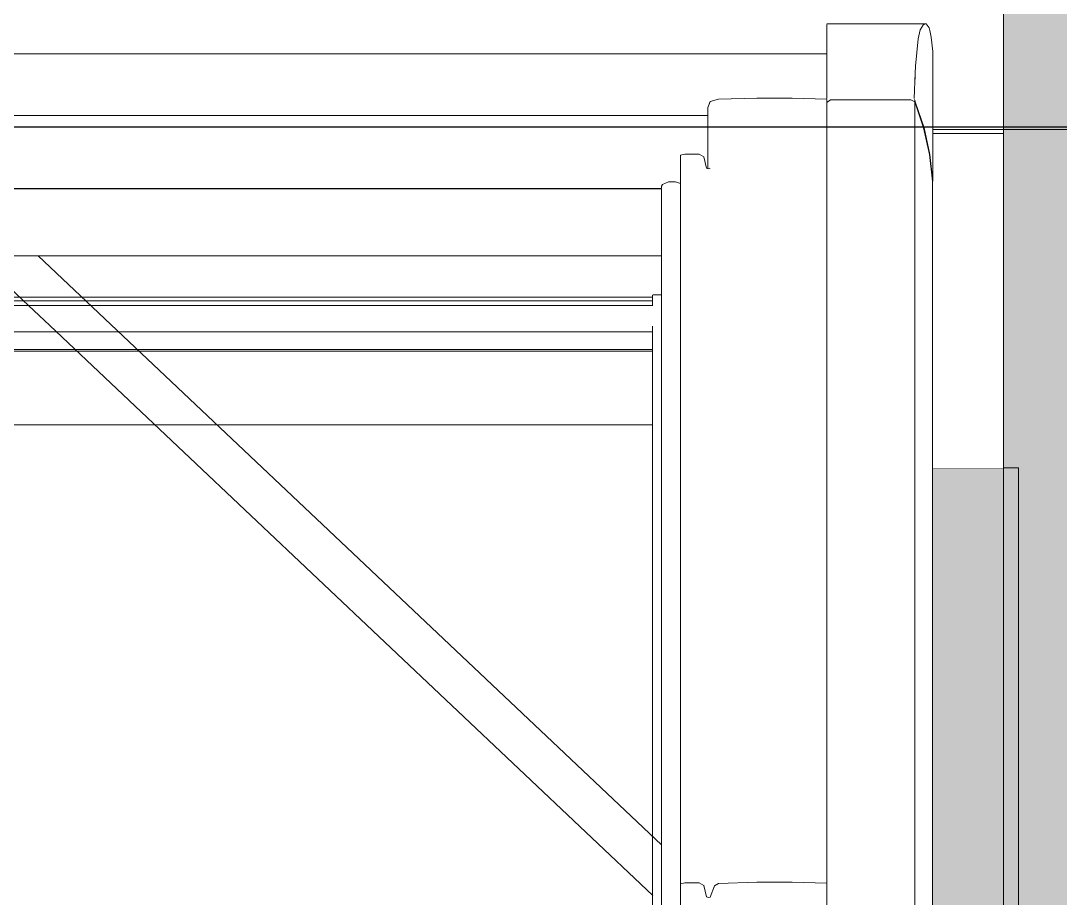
# Model space of a CAD drawing. Header units: metres. Extents: x -3 to 171, y -23 to 41.
# Drawn here: x 17.5048 to 17.9809, y -0.3532 to 0.0486 of the extents above; entities that cross this region are included whole.
import ezdxf

# ---------------------------------------------------------------- set-up
doc = ezdxf.new("R2010")
doc.units = ezdxf.units.M
doc.header["$MEASUREMENT"] = 0
doc.set_wipeout_variables(frame=1)
for name, pattern in [('Achse', [0.004, 0.002, -0.001, 0, -0.001]), ('Schnittlinie', [0.006, 0.003, -0.0015, 0, -0.0015]), ('Wipeout_Contour', [1, 0, -1])]:
    doc.linetypes.add(name, pattern=pattern)
for name, color, linetype in [('6._Dach PP STG1_1_000 Achsraster', 7, 'Continuous'), ('6._Dach PP STG1_1_165 Fassadengestaltung Bänder', 7, 'Continuous'), ('6._Dach PP STG1_1_325 Dachfenster', 7, 'Continuous'), ('6._Dach PP STG1_1_330 Dachaufbau', 7, 'Continuous'), ('6._Dach PP STG1_1_840 Baulinien', 7, 'Continuous'), ('6._Dach PP STG1_1_851 Marker Schnitt', 7, 'Continuous'), ('6._Dach PP STG1_1_Neubau_840 Baulinien', 7, 'Continuous')]:
    doc.layers.add(name, color=color, linetype=linetype)
doc.linetypes.add('Grenze Grundstück', pattern='A,0,[1,415_260415_PP_VA_1_9 DD STG11.Shx,S=0.00031746,R=0,X=0,Y=0],-0.04,0', length=0.04)

msp = doc.modelspace()

# ---------------------------------------------------------------- hatches: boundary and pattern name
at = {"layer": '6._Dach PP STG1_1_325 Dachfenster', "linetype": 'Continuous', "lineweight": 0, "true_color": 0x000000}
msp.add_hatch(color=18, dxfattribs=at).paths.add_polyline_path([(17.92235, -0.15614), (17.92235, -0.59516), (17.92255, -0.59705), (17.92315, -0.60021), (17.92445, -0.61412), (17.92445, -0.63009), (17.92449, -0.70317), (17.92449, -0.71356), (17.92449, -0.71563), (17.92449, -0.77449), (17.96185, -0.77449), (17.96185, -0.15614)])

# ---------------------------------------------------------------- linework, layer by layer
at = {"layer": '6._Dach PP STG1_1_000 Achsraster', "color": 5, "linetype": 'Achse', "lineweight": 0, "ltscale": 1000}
msp.add_line((-1.5, 0), (21, 0), dxfattribs=at)
at = {"layer": '6._Dach PP STG1_1_165 Fassadengestaltung Bänder', "color": 7, "linetype": 'Continuous', "lineweight": 18, "ltscale": 1000, "flags": 128}
msp.add_lwpolyline([(18.985, 0), (15.98, 0)], dxfattribs=at)
at = {"layer": '6._Dach PP STG1_1_325 Dachfenster', "color": 7, "linetype": 'Continuous', "lineweight": 13, "ltscale": 1000, "true_color": 0xf4f4f4, "flags": 128}
for points in [[(17.92235, -0.15614), (17.96185, -0.15614)], [(17.96185, -0.15614), (17.96185, -0.77449)]]:
    msp.add_lwpolyline(points, dxfattribs=at)
at = {"layer": '6._Dach PP STG1_1_840 Baulinien', "color": 76, "linetype": 'Grenze Grundstück', "lineweight": 13, "ltscale": 1000, "true_color": 0x3f7f02, "flags": 128}
msp.add_lwpolyline([(0.06116, -22.52309), (0.05639, -12.20308), (0.00004, -0.00023), (18.98502, -0.00125), (18.95804, -11.44515), (18.90348, -19.57034), (18.8897, -22.52309)], dxfattribs=at)

# ---------------------------------------------------------------- wipeouts: each hides what was drawn before it
at = {"color": 254, "linetype": 'Wipeout_Contour', "lineweight": 0, "ltscale": 70.016055}
msp.add_wipeout([(17.87405, 0.03311), (17.11965, 0.03311), (17.11965, 0.02858), (17.87405, 0.02858)], dxfattribs=at).dxf.layer = '6._Dach PP STG1_1_325 Dachfenster'

# ---------------------------------------------------------------- next in the draw order: wipeouts: each hides what was drawn before it
at = {"color": 254, "linetype": 'Wipeout_Contour', "lineweight": 0, "ltscale": 90.198519}
msp.add_wipeout([(17.92255, -0.02486), (17.92235, -0.15614), (17.955, -0.15614), (17.955, -0.00295), (17.92255, -0.00295)], dxfattribs=at).dxf.layer = '6._Dach PP STG1_1_325 Dachfenster'
at = {"color": 254, "linetype": 'Wipeout_Contour', "lineweight": 0, "ltscale": 70.016219}
msp.add_wipeout([(17.19535, -0.02848), (17.19535, -0.03909), (17.79835, -0.03909), (17.79835, -0.02848)], dxfattribs=at).dxf.layer = '6._Dach PP STG1_1_325 Dachfenster'
at = {"color": 254, "linetype": 'Wipeout_Contour', "lineweight": 0, "ltscale": 70.01635}
msp.add_wipeout([(17.19535, -0.04842), (17.79835, -0.04842), (17.79835, -0.0434), (17.19535, -0.0434)], dxfattribs=at).dxf.layer = '6._Dach PP STG1_1_325 Dachfenster'
at = {"color": 254, "linetype": 'Wipeout_Contour', "lineweight": 0, "ltscale": 70.016437}
msp.add_wipeout([(17.19545, -0.05224), (17.19545, -0.05288), (17.79825, -0.05288), (17.79825, -0.05224)], dxfattribs=at).dxf.layer = '6._Dach PP STG1_1_325 Dachfenster'
at = {"color": 254, "linetype": 'Wipeout_Contour', "lineweight": 0, "ltscale": 52.712659}
msp.add_wipeout([(17.19545, -0.0591), (17.79825, -0.0591), (17.19545, -0.05903)], dxfattribs=at).dxf.layer = '6._Dach PP STG1_1_325 Dachfenster'
at = {"color": 254, "linetype": 'Wipeout_Contour', "lineweight": 0, "ltscale": 71.282865}
msp.add_wipeout([(17.80705, -0.34661), (17.80705, -0.53024), (17.80895, -0.53024), (17.80895, -0.34611)], dxfattribs=at).dxf.layer = '6._Dach PP STG1_1_325 Dachfenster'
at = {"color": 254, "linetype": 'Wipeout_Contour', "lineweight": 0, "ltscale": 71.51511}
msp.add_wipeout([(17.87405, -0.34634), (17.85815, -0.34583), (17.85815, -0.53024), (17.87405, -0.53024)], dxfattribs=at).dxf.layer = '6._Dach PP STG1_1_325 Dachfenster'
at = {"color": 254, "linetype": 'Wipeout_Contour', "lineweight": 0, "ltscale": 71.328478}
msp.add_wipeout([(17.81895, -0.35255), (17.81895, -0.53024), (17.81975, -0.53024), (17.81975, -0.35283)], dxfattribs=at).dxf.layer = '6._Dach PP STG1_1_325 Dachfenster'

# ---------------------------------------------------------------- next in the draw order: linework, layer by layer
at = {"layer": '6._Dach PP STG1_1_325 Dachfenster', "color": 7, "linetype": 'Continuous', "lineweight": 13, "ltscale": 1000, "flags": 128}
msp.add_lwpolyline([(17.955, -0.00295), (17.955, -0.15614)], dxfattribs=at)
at = {"layer": '6._Dach PP STG1_1_330 Dachaufbau', "color": 7, "linetype": 'Continuous', "lineweight": 18, "ltscale": 1000, "flags": 128}
msp.add_lwpolyline([(17.955, -0.77152), (17.955, 0.07)], dxfattribs=at)

# ---------------------------------------------------------------- next in the draw order: wipeouts: each hides what was drawn before it
at = {"color": 254, "linetype": 'Wipeout_Contour', "lineweight": 0, "ltscale": 70.016294}
msp.add_wipeout([(17.19535, -0.03909), (17.19535, -0.0434), (17.79835, -0.0434), (17.79835, -0.03909)], dxfattribs=at).dxf.layer = '6._Dach PP STG1_1_325 Dachfenster'
at = {"color": 254, "linetype": 'Wipeout_Contour', "lineweight": 0, "ltscale": 70.016425}
msp.add_wipeout([(17.19545, -0.05224), (17.79825, -0.05224), (17.79825, -0.05118), (17.19545, -0.05118)], dxfattribs=at).dxf.layer = '6._Dach PP STG1_1_325 Dachfenster'
at = {"color": 254, "linetype": 'Wipeout_Contour', "lineweight": 0, "ltscale": 71.331678}
msp.add_wipeout([(17.81975, -0.35283), (17.81975, -0.53024), (17.82055, -0.53024), (17.82055, -0.35262)], dxfattribs=at).dxf.layer = '6._Dach PP STG1_1_325 Dachfenster'

# ---------------------------------------------------------------- next in the draw order: wipeouts: each hides what was drawn before it
at = {"color": 254, "linetype": 'Wipeout_Contour', "lineweight": 0, "ltscale": 70.016493}
msp.add_wipeout([(17.19545, -0.05358), (17.19545, -0.05903), (17.79825, -0.05903), (17.79825, -0.05358)], dxfattribs=at).dxf.layer = '6._Dach PP STG1_1_325 Dachfenster'
at = {"color": 254, "linetype": 'Wipeout_Contour', "lineweight": 0, "ltscale": 71.317245}
msp.add_wipeout([(17.81555, -0.34611), (17.81555, -0.53024), (17.81765, -0.53024), (17.81765, -0.34739)], dxfattribs=at).dxf.layer = '6._Dach PP STG1_1_325 Dachfenster'
at = {"color": 254, "linetype": 'Wipeout_Contour', "lineweight": 0, "ltscale": 71.337104}
msp.add_wipeout([(17.82055, -0.35262), (17.82055, -0.53024), (17.82255, -0.53024), (17.82255, -0.34746)], dxfattribs=at).dxf.layer = '6._Dach PP STG1_1_325 Dachfenster'

# ---------------------------------------------------------------- next in the draw order: wipeouts: each hides what was drawn before it
at = {"color": 254, "linetype": 'Wipeout_Contour', "lineweight": 0, "ltscale": 70.016446}
msp.add_wipeout([(17.19545, -0.05288), (17.19545, -0.05358), (17.79825, -0.05358), (17.79825, -0.05288)], dxfattribs=at).dxf.layer = '6._Dach PP STG1_1_325 Dachfenster'
at = {"color": 254, "linetype": 'Wipeout_Contour', "lineweight": 0, "ltscale": 71.324114}
msp.add_wipeout([(17.81765, -0.34739), (17.81765, -0.53024), (17.81895, -0.53024), (17.81895, -0.35255)], dxfattribs=at).dxf.layer = '6._Dach PP STG1_1_325 Dachfenster'
at = {"color": 254, "linetype": 'Wipeout_Contour', "lineweight": 0, "ltscale": 71.344634}
msp.add_wipeout([(17.82255, -0.34746), (17.82255, -0.53024), (17.82435, -0.53024), (17.82435, -0.3464)], dxfattribs=at).dxf.layer = '6._Dach PP STG1_1_325 Dachfenster'

# ---------------------------------------------------------------- next in the draw order: wipeouts: each hides what was drawn before it
at = {"color": 254, "linetype": 'Wipeout_Contour', "lineweight": 0, "ltscale": 71.315851}
msp.add_wipeout([(17.81975, -0.01915), (17.81975, -0.35283), (17.82055, -0.35262), (17.82055, -0.0189)], dxfattribs=at).dxf.layer = '6._Dach PP STG1_1_325 Dachfenster'
at = {"color": 254, "linetype": 'Wipeout_Contour', "lineweight": 0, "ltscale": 105.010787}
msp.add_wipeout([(17.79835, -0.04927), (17.19535, -0.04927), (17.19535, -0.05012), (17.19545, -0.05118), (17.79825, -0.05118), (17.79825, -0.05039)], dxfattribs=at).dxf.layer = '6._Dach PP STG1_1_325 Dachfenster'
at = {"color": 254, "linetype": 'Wipeout_Contour', "lineweight": 0, "ltscale": 71.299862}
msp.add_wipeout([(17.80895, -0.34611), (17.80895, -0.53024), (17.81555, -0.53024), (17.81555, -0.34611)], dxfattribs=at).dxf.layer = '6._Dach PP STG1_1_325 Dachfenster'
at = {"color": 254, "linetype": 'Wipeout_Contour', "lineweight": 0, "ltscale": 71.383406}
msp.add_wipeout([(17.82435, -0.3464), (17.82435, -0.53024), (17.84195, -0.53024), (17.84195, -0.34583)], dxfattribs=at).dxf.layer = '6._Dach PP STG1_1_325 Dachfenster'

# ---------------------------------------------------------------- next in the draw order: wipeouts: each hides what was drawn before it
at = {"color": 254, "linetype": 'Wipeout_Contour', "lineweight": 0, "ltscale": 71.266959}
msp.add_wipeout([(17.80705, -0.01292), (17.80705, -0.34661), (17.80895, -0.34611), (17.80895, -0.01243)], dxfattribs=at).dxf.layer = '6._Dach PP STG1_1_325 Dachfenster'
at = {"color": 254, "linetype": 'Wipeout_Contour', "lineweight": 0, "ltscale": 71.312636}
msp.add_wipeout([(17.81895, -0.01886), (17.81895, -0.35255), (17.81975, -0.35283), (17.81975, -0.01915)], dxfattribs=at).dxf.layer = '6._Dach PP STG1_1_325 Dachfenster'
at = {"color": 254, "linetype": 'Wipeout_Contour', "lineweight": 0, "ltscale": 70.016386}
msp.add_wipeout([(17.19535, -0.04842), (17.19535, -0.04927), (17.79835, -0.04927), (17.79835, -0.04842)], dxfattribs=at).dxf.layer = '6._Dach PP STG1_1_325 Dachfenster'
at = {"color": 254, "linetype": 'Wipeout_Contour', "lineweight": 0, "ltscale": 71.450955}
msp.add_wipeout([(17.84195, -0.53024), (17.85815, -0.53024), (17.85815, -0.34583), (17.84195, -0.34583)], dxfattribs=at).dxf.layer = '6._Dach PP STG1_1_325 Dachfenster'

# ---------------------------------------------------------------- next in the draw order: wipeouts: each hides what was drawn before it
at = {"color": 254, "linetype": 'Wipeout_Contour', "lineweight": 0, "ltscale": 71.320517}
msp.add_wipeout([(17.82055, -0.0189), (17.82055, -0.35262), (17.82255, -0.34746), (17.82255, -0.01374)], dxfattribs=at).dxf.layer = '6._Dach PP STG1_1_325 Dachfenster'
at = {"color": 254, "linetype": 'Wipeout_Contour', "lineweight": 0, "ltscale": 71.499238}
msp.add_wipeout([(17.85815, -0.01211), (17.85815, -0.34583), (17.87405, -0.34634), (17.87405, -0.01262)], dxfattribs=at).dxf.layer = '6._Dach PP STG1_1_325 Dachfenster'

# ---------------------------------------------------------------- next in the draw order: wipeouts: each hides what was drawn before it
at = {"color": 254, "linetype": 'Wipeout_Contour', "lineweight": 0, "ltscale": 71.307537}
msp.add_wipeout([(17.81765, -0.0137), (17.81765, -0.34739), (17.81895, -0.35255), (17.81895, -0.01886)], dxfattribs=at).dxf.layer = '6._Dach PP STG1_1_325 Dachfenster'
at = {"color": 254, "linetype": 'Wipeout_Contour', "lineweight": 0, "ltscale": 71.367494}
msp.add_wipeout([(17.82435, -0.01268), (17.82435, -0.3464), (17.84195, -0.34583), (17.84195, -0.01211)], dxfattribs=at).dxf.layer = '6._Dach PP STG1_1_325 Dachfenster'

# ---------------------------------------------------------------- next in the draw order: linework, layer by layer
at = {"layer": '6._Dach PP STG1_1_325 Dachfenster', "color": 7, "linetype": 'Continuous', "lineweight": 13, "ltscale": 1000, "flags": 128}
for points in [[(17.81895, -0.35255), (17.81975, -0.35283)], [(17.81975, -0.35283), (17.82055, -0.35262)]]:
    msp.add_lwpolyline(points, dxfattribs=at)

# ---------------------------------------------------------------- next in the draw order: wipeouts: each hides what was drawn before it
at = {"color": 254, "linetype": 'Wipeout_Contour', "lineweight": 0, "ltscale": 71.301231}
msp.add_wipeout([(17.81555, -0.01243), (17.81555, -0.34611), (17.81765, -0.34739), (17.81765, -0.0137)], dxfattribs=at).dxf.layer = '6._Dach PP STG1_1_325 Dachfenster'
at = {"color": 254, "linetype": 'Wipeout_Contour', "lineweight": 0, "ltscale": 71.328657}
msp.add_wipeout([(17.82255, -0.01374), (17.82255, -0.34746), (17.82435, -0.3464), (17.82435, -0.01268)], dxfattribs=at).dxf.layer = '6._Dach PP STG1_1_325 Dachfenster'
at = {"color": 254, "linetype": 'Wipeout_Contour', "lineweight": 0, "ltscale": 71.435145}
msp.add_wipeout([(17.84195, -0.01211), (17.84195, -0.34583), (17.85815, -0.34583), (17.85815, -0.01211)], dxfattribs=at).dxf.layer = '6._Dach PP STG1_1_325 Dachfenster'

# ---------------------------------------------------------------- next in the draw order: linework, layer by layer
at = {"layer": '6._Dach PP STG1_1_325 Dachfenster', "color": 7, "linetype": 'Continuous', "lineweight": 13, "ltscale": 1000, "flags": 128}
for points in [[(17.82055, -0.35262), (17.82255, -0.34746)], [(17.82255, -0.34746), (17.82435, -0.3464)]]:
    msp.add_lwpolyline(points, dxfattribs=at)

# ---------------------------------------------------------------- next in the draw order: wipeouts: each hides what was drawn before it
at = {"color": 254, "linetype": 'Wipeout_Contour', "lineweight": 0, "ltscale": 53.980112}
msp.add_wipeout([(17.81955, 0.00882), (17.81955, -0.01908), (17.82045, -0.01896)], dxfattribs=at).dxf.layer = '6._Dach PP STG1_1_325 Dachfenster'
at = {"color": 254, "linetype": 'Wipeout_Contour', "lineweight": 0, "ltscale": 71.284026}
msp.add_wipeout([(17.80895, -0.01243), (17.80895, -0.34611), (17.81555, -0.34611), (17.81555, -0.01243)], dxfattribs=at).dxf.layer = '6._Dach PP STG1_1_325 Dachfenster'

# ---------------------------------------------------------------- next in the draw order: linework, layer by layer
at = {"layer": '6._Dach PP STG1_1_325 Dachfenster', "color": 7, "linetype": 'Continuous', "lineweight": 13, "ltscale": 1000, "flags": 128}
for points in [[(17.81555, -0.34611), (17.81765, -0.34739)], [(17.81765, -0.34739), (17.81895, -0.35255)]]:
    msp.add_lwpolyline(points, dxfattribs=at)

# ---------------------------------------------------------------- next in the draw order: wipeouts: each hides what was drawn before it
at = {"color": 254, "linetype": 'Wipeout_Contour', "lineweight": 0, "ltscale": 71.635957}
msp.add_wipeout([(17.81955, 0.00882), (17.82055, -0.01883), (17.82255, -0.01374), (17.82056, 0.01149)], dxfattribs=at).dxf.layer = '6._Dach PP STG1_1_325 Dachfenster'
at = {"color": 254, "linetype": 'Wipeout_Contour', "lineweight": 0, "ltscale": 244.998279}
msp.add_wipeout([(17.18665, -0.02134), (17.18665, -0.02591), (17.18905, -0.02509), (17.19215, -0.02516), (17.19495, -0.02629), (17.19545, -0.02714), (17.19545, -0.02827), (17.79825, -0.02827), (17.79825, -0.02714), (17.79875, -0.02629), (17.80155, -0.02516), (17.80465, -0.02509), (17.80705, -0.02591), (17.80705, -0.02134)], dxfattribs=at).dxf.layer = '6._Dach PP STG1_1_325 Dachfenster'

# ---------------------------------------------------------------- next in the draw order: wipeouts: each hides what was drawn before it
at = {"color": 254, "linetype": 'Wipeout_Contour', "lineweight": 0, "ltscale": 52.989044}
msp.add_wipeout([(17.82055, 0.01158), (17.82435, -0.01268), (17.82435, 0.01264)], dxfattribs=at).dxf.layer = '6._Dach PP STG1_1_325 Dachfenster'
at = {"color": 254, "linetype": 'Wipeout_Contour', "lineweight": 0, "ltscale": 52.711381}
msp.add_wipeout([(17.19535, -0.02848), (17.79835, -0.02848), (17.19535, -0.02827)], dxfattribs=at).dxf.layer = '6._Dach PP STG1_1_325 Dachfenster'

# ---------------------------------------------------------------- next in the draw order: wipeouts: each hides what was drawn before it
at = {"color": 254, "linetype": 'Wipeout_Contour', "lineweight": 0, "ltscale": 53.460751}
msp.add_wipeout([(17.82055, 0.01158), (17.82255, -0.01374), (17.82435, -0.01268)], dxfattribs=at).dxf.layer = '6._Dach PP STG1_1_325 Dachfenster'
at = {"color": 254, "linetype": 'Wipeout_Contour', "lineweight": 0, "ltscale": 108.619845}
msp.add_wipeout([(17.79825, -0.05039), (17.79825, -0.53024), (17.79875, -0.02629), (17.79825, -0.02714), (17.79825, -0.02827), (17.79835, -0.05012)], dxfattribs=at).dxf.layer = '6._Dach PP STG1_1_325 Dachfenster'

# ---------------------------------------------------------------- next in the draw order: wipeouts: each hides what was drawn before it
at = {"color": 254, "linetype": 'Wipeout_Contour', "lineweight": 0, "ltscale": 71.359487}
msp.add_wipeout([(17.82435, 0.01264), (17.82435, -0.01268), (17.84195, -0.01211), (17.84195, 0.0132)], dxfattribs=at).dxf.layer = '6._Dach PP STG1_1_325 Dachfenster'
at = {"color": 254, "linetype": 'Wipeout_Contour', "lineweight": 0, "ltscale": 52.334931}
msp.add_wipeout([(17.81955, 0.00525), (17.17415, 0.00525), (17.81955, 0.00518)], dxfattribs=at).dxf.layer = '6._Dach PP STG1_1_325 Dachfenster'
at = {"color": 254, "linetype": 'Wipeout_Contour', "lineweight": 0, "ltscale": 71.24496}
msp.add_wipeout([(17.79875, -0.02629), (17.79875, -0.53024), (17.80155, -0.53024), (17.80155, -0.02516)], dxfattribs=at).dxf.layer = '6._Dach PP STG1_1_325 Dachfenster'

# ---------------------------------------------------------------- next in the draw order: linework, layer by layer
at = {"layer": '6._Dach PP STG1_1_325 Dachfenster', "color": 7, "linetype": 'Continuous', "lineweight": 13, "ltscale": 1000, "flags": 128}
for points in [[(17.19535, -0.02827), (17.79835, -0.02827)], [(17.79825, -0.02714), (17.79875, -0.02629)], [(17.79825, -0.02714), (17.79825, -0.02827)], [(17.79835, -0.05012), (17.79835, -0.04927), (17.79835, -0.04842), (17.79835, -0.0434), (17.79835, -0.03909), (17.79835, -0.02848)]]:
    msp.add_lwpolyline(points, dxfattribs=at)

# ---------------------------------------------------------------- next in the draw order: wipeouts: each hides what was drawn before it
at = {"color": 254, "linetype": 'Wipeout_Contour', "lineweight": 0, "ltscale": 71.428261}
msp.add_wipeout([(17.84195, 0.0132), (17.84195, -0.01211), (17.85815, -0.01211), (17.85815, 0.0132)], dxfattribs=at).dxf.layer = '6._Dach PP STG1_1_325 Dachfenster'
at = {"color": 254, "linetype": 'Wipeout_Contour', "lineweight": 0, "ltscale": 70.016025}
msp.add_wipeout([(17.81955, 0.00518), (17.17415, 0.00518), (17.17415, -0.00677), (17.81955, -0.00677)], dxfattribs=at).dxf.layer = '6._Dach PP STG1_1_325 Dachfenster'
at = {"color": 254, "linetype": 'Wipeout_Contour', "lineweight": 0, "ltscale": 71.256776}
msp.add_wipeout([(17.80155, -0.02516), (17.80155, -0.53024), (17.80465, -0.53024), (17.80465, -0.02509)], dxfattribs=at).dxf.layer = '6._Dach PP STG1_1_325 Dachfenster'
at = {"color": 254, "linetype": 'Wipeout_Contour', "lineweight": 0, "ltscale": 52.624577}
msp.add_wipeout([(17.79825, -0.0591), (17.51273, -0.0591), (17.79825, -0.32876)], dxfattribs=at).dxf.layer = '6._Dach PP STG1_1_325 Dachfenster'

# ---------------------------------------------------------------- next in the draw order: linework, layer by layer
at = {"layer": '6._Dach PP STG1_1_325 Dachfenster', "color": 7, "linetype": 'Continuous', "lineweight": 13, "ltscale": 1000, "flags": 128}
msp.add_lwpolyline([(17.79875, -0.02629), (17.80155, -0.02516)], dxfattribs=at)

# ---------------------------------------------------------------- next in the draw order: wipeouts: each hides what was drawn before it
at = {"color": 254, "linetype": 'Wipeout_Contour', "lineweight": 0, "ltscale": 71.491343}
msp.add_wipeout([(17.85815, -0.01211), (17.87405, -0.01262), (17.87405, 0.01269), (17.85815, 0.0132)], dxfattribs=at).dxf.layer = '6._Dach PP STG1_1_325 Dachfenster'
at = {"color": 254, "linetype": 'Wipeout_Contour', "lineweight": 0, "ltscale": 279.994052}
msp.add_wipeout([(17.17415, -0.01908), (17.17475, -0.01886), (17.17605, -0.0137), (17.17815, -0.01243), (17.18475, -0.01243), (17.18665, -0.01292), (17.18665, -0.02134), (17.80705, -0.02134), (17.80705, -0.01292), (17.80895, -0.01243), (17.81555, -0.01243), (17.81765, -0.0137), (17.81895, -0.01886), (17.81955, -0.01908), (17.81955, -0.00677), (17.17415, -0.00677)], dxfattribs=at).dxf.layer = '6._Dach PP STG1_1_325 Dachfenster'
at = {"color": 254, "linetype": 'Wipeout_Contour', "lineweight": 0, "ltscale": 71.267752}
msp.add_wipeout([(17.80465, -0.02509), (17.80465, -0.53024), (17.80705, -0.53024), (17.80705, -0.02591)], dxfattribs=at).dxf.layer = '6._Dach PP STG1_1_325 Dachfenster'
at = {"color": 254, "linetype": 'Wipeout_Contour', "lineweight": 0, "ltscale": 140.057043}
msp.add_wipeout([(17.19545, -0.3535), (17.38259, -0.53024), (17.61111, -0.53024), (17.79825, -0.3535), (17.79825, -0.32876), (17.51273, -0.0591), (17.48098, -0.0591), (17.19545, -0.32876)], dxfattribs=at).dxf.layer = '6._Dach PP STG1_1_325 Dachfenster'

# ---------------------------------------------------------------- next in the draw order: linework, layer by layer
at = {"layer": '6._Dach PP STG1_1_325 Dachfenster', "color": 7, "linetype": 'Continuous', "lineweight": 13, "ltscale": 1000, "flags": 128}
for points in [[(17.80705, -0.01292), (17.80895, -0.01243), (17.81555, -0.01243)], [(17.80705, -0.01292), (17.80705, -0.34661), (17.80705, -0.53024)], [(17.81555, -0.01243), (17.81765, -0.0137)], [(17.81765, -0.0137), (17.81895, -0.01886)], [(17.81895, -0.01886), (17.81975, -0.01915)], [(17.81975, -0.01915), (17.82045, -0.01896)], [(17.80155, -0.02516), (17.80465, -0.02509)], [(17.80465, -0.02509), (17.80705, -0.02591)], [(17.79825, -0.05039), (17.79825, -0.53024)], [(17.19545, -0.05903), (17.79825, -0.05903)], [(17.19545, -0.0591), (17.79825, -0.0591)], [(17.51273, -0.0591), (17.79825, -0.32876)], [(17.49685, -0.07098), (17.50831, -0.0818), (17.51804, -0.09099), (17.79429, -0.35188)], [(17.19955, -0.07791), (17.79415, -0.07791)], [(17.19955, -0.0796), (17.79415, -0.0796)], [(17.79415, -0.07706), (17.79415, -0.0818)], [(17.79825, -0.07685), (17.79435, -0.07685)], [(17.19942, -0.0818), (17.79429, -0.0818)], [(17.19955, -0.09382), (17.79415, -0.09382)], [(17.79415, -0.09127), (17.79415, -0.53024)], [(17.19955, -0.10195), (17.79415, -0.10195)], [(17.19955, -0.10273), (17.79415, -0.10273)], [(17.19955, -0.13646), (17.79415, -0.13646)], [(17.80705, -0.34661), (17.80895, -0.34611), (17.81555, -0.34611)]]:
    msp.add_lwpolyline(points, dxfattribs=at)

# ---------------------------------------------------------------- next in the draw order: wipeouts: each hides what was drawn before it
at = {"color": 254, "linetype": 'Wipeout_Contour', "lineweight": 0, "ltscale": 279.986097}
msp.add_wipeout([(17.11965, 0.02356), (17.11965, 0.01269), (17.13555, 0.0132), (17.15175, 0.0132), (17.16935, 0.01264), (17.17315, 0.01158), (17.17415, 0.00882), (17.17415, 0.00525), (17.81955, 0.00525), (17.81955, 0.00882), (17.82055, 0.01158), (17.82435, 0.01264), (17.84195, 0.0132), (17.85815, 0.0132), (17.87405, 0.01269), (17.87405, 0.02356)], dxfattribs=at).dxf.layer = '6._Dach PP STG1_1_325 Dachfenster'

# ---------------------------------------------------------------- next in the draw order: linework, layer by layer
at = {"layer": '6._Dach PP STG1_1_325 Dachfenster', "color": 7, "linetype": 'Continuous', "lineweight": 13, "ltscale": 1000, "flags": 128}
for points in [[(17.81955, 0.00882), (17.82055, 0.01158)], [(17.17415, 0.00525), (17.81955, 0.00525)], [(17.81955, -0.01908), (17.81955, 0.00882)]]:
    msp.add_lwpolyline(points, dxfattribs=at)

# ---------------------------------------------------------------- next in the draw order: wipeouts: each hides what was drawn before it
at = {"color": 254, "linetype": 'Wipeout_Contour', "lineweight": 0, "ltscale": 70.016029}
msp.add_wipeout([(17.11965, 0.02462), (17.11965, 0.02356), (17.87405, 0.02356), (17.87405, 0.02462)], dxfattribs=at).dxf.layer = '6._Dach PP STG1_1_325 Dachfenster'
at = {"color": 254, "linetype": 'Wipeout_Contour', "lineweight": 0, "ltscale": 212.816094}
msp.add_wipeout([(17.91413, 0.01262), (17.87405, 0.01262), (17.87405, 0.01121), (17.87575, 0.01247), (17.91255, 0.01247), (17.91435, 0.01151), (17.91835, -0.00044), (17.92105, -0.01261), (17.92235, -0.02486), (17.92125, -0.01261), (17.91855, -0.00044), (17.91455, 0.01151)], dxfattribs=at).dxf.layer = '6._Dach PP STG1_1_325 Dachfenster'

# ---------------------------------------------------------------- next in the draw order: wipeouts: each hides what was drawn before it
at = {"color": 254, "linetype": 'Wipeout_Contour', "lineweight": 0, "ltscale": 89.727203}
msp.add_wipeout([(17.92125, -0.01261), (17.92255, -0.02486), (17.92255, 0.03456), (17.92179, 0.04105), (17.92125, 0.04422)], dxfattribs=at).dxf.layer = '6._Dach PP STG1_1_325 Dachfenster'
at = {"color": 254, "linetype": 'Wipeout_Contour', "lineweight": 0, "ltscale": 70.016034}
msp.add_wipeout([(17.11965, 0.02689), (17.11965, 0.02462), (17.87405, 0.02462), (17.87405, 0.02689)], dxfattribs=at).dxf.layer = '6._Dach PP STG1_1_325 Dachfenster'
at = {"color": 254, "linetype": 'Wipeout_Contour', "lineweight": 0, "ltscale": 71.512862}
msp.add_wipeout([(17.91413, 0.01262), (17.91455, 0.01151), (17.91455, 0.02455), (17.91405, 0.01304)], dxfattribs=at).dxf.layer = '6._Dach PP STG1_1_325 Dachfenster'

# ---------------------------------------------------------------- next in the draw order: wipeouts: each hides what was drawn before it
at = {"color": 254, "linetype": 'Wipeout_Contour', "lineweight": 0, "ltscale": 107.333874}
msp.add_wipeout([(17.91855, 0.04689), (17.91855, -0.00044), (17.92125, -0.01261), (17.92125, 0.04422), (17.92086, 0.04534), (17.91955, 0.04719)], dxfattribs=at).dxf.layer = '6._Dach PP STG1_1_325 Dachfenster'
at = {"color": 254, "linetype": 'Wipeout_Contour', "lineweight": 0, "ltscale": 70.016041}
msp.add_wipeout([(17.11965, 0.02858), (17.11965, 0.02689), (17.87405, 0.02689), (17.87405, 0.02858)], dxfattribs=at).dxf.layer = '6._Dach PP STG1_1_325 Dachfenster'

# ---------------------------------------------------------------- next in the draw order: linework, layer by layer
at = {"layer": '6._Dach PP STG1_1_851 Marker Schnitt', "color": 7, "linetype": 'Schnittlinie', "lineweight": 13, "ltscale": 1000}
msp.add_line((17.58506, 4.80371), (17.58506, -22.52309), dxfattribs=at)

# ---------------------------------------------------------------- next in the draw order: wipeouts: each hides what was drawn before it
at = {"color": 254, "linetype": 'Wipeout_Contour', "lineweight": 0, "ltscale": 126.002729}
msp.add_wipeout([(17.91455, 0.02455), (17.91455, 0.01151), (17.91855, -0.00044), (17.91855, 0.04689), (17.91685, 0.04449), (17.91589, 0.04027), (17.91468, 0.02775)], dxfattribs=at).dxf.layer = '6._Dach PP STG1_1_325 Dachfenster'

# ---------------------------------------------------------------- next in the draw order: wipeouts: each hides what was drawn before it
at = {"color": 254, "linetype": 'Wipeout_Contour', "lineweight": 0, "ltscale": 71.631489}
msp.add_wipeout([(17.91685, 0.04449), (17.87405, 0.04449), (17.87405, 0.04027), (17.91589, 0.04027)], dxfattribs=at).dxf.layer = '6._Dach PP STG1_1_325 Dachfenster'
at = {"color": 254, "linetype": 'Wipeout_Contour', "lineweight": 0, "ltscale": 89.040782}
msp.add_wipeout([(17.87405, 0.02775), (17.87405, 0.01304), (17.91405, 0.01304), (17.91455, 0.02455), (17.91468, 0.02775)], dxfattribs=at).dxf.layer = '6._Dach PP STG1_1_325 Dachfenster'
at = {"color": 254, "linetype": 'Wipeout_Contour', "lineweight": 0, "ltscale": 90.099487}
msp.add_wipeout([(17.91835, -0.00044), (17.91835, -0.57203), (17.91855, -0.57263), (17.92105, -0.5839), (17.92105, -0.01261)], dxfattribs=at).dxf.layer = '6._Dach PP STG1_1_325 Dachfenster'

# ---------------------------------------------------------------- next in the draw order: linework, layer by layer
at = {"layer": '6._Dach PP STG1_1_325 Dachfenster', "color": 7, "linetype": 'Continuous', "lineweight": 13, "ltscale": 1000, "flags": 128}
msp.add_lwpolyline([(17.92255, -0.00295), (17.955, -0.00295)], dxfattribs=at)

# ---------------------------------------------------------------- next in the draw order: wipeouts: each hides what was drawn before it
at = {"color": 254, "linetype": 'Wipeout_Contour', "lineweight": 0, "ltscale": 53.262911}
msp.add_wipeout([(17.87405, 0.04719), (17.91826, 0.04683), (17.91955, 0.04719)], dxfattribs=at).dxf.layer = '6._Dach PP STG1_1_325 Dachfenster'
at = {"color": 254, "linetype": 'Wipeout_Contour', "lineweight": 0, "ltscale": 71.635668}
msp.add_wipeout([(17.91589, 0.04027), (17.87405, 0.04027), (17.87405, 0.02775), (17.91468, 0.02775)], dxfattribs=at).dxf.layer = '6._Dach PP STG1_1_325 Dachfenster'
at = {"color": 254, "linetype": 'Wipeout_Contour', "lineweight": 0, "ltscale": 71.54557}
msp.add_wipeout([(17.87405, 0.01121), (17.87405, -0.55942), (17.87575, -0.55942), (17.87575, 0.01247)], dxfattribs=at).dxf.layer = '6._Dach PP STG1_1_325 Dachfenster'
at = {"color": 254, "linetype": 'Wipeout_Contour', "lineweight": 0, "ltscale": 90.104674}
msp.add_wipeout([(17.91435, -0.56016), (17.91455, -0.56068), (17.91835, -0.57203), (17.91835, -0.00044), (17.91435, 0.01151)], dxfattribs=at).dxf.layer = '6._Dach PP STG1_1_325 Dachfenster'
at = {"color": 254, "linetype": 'Wipeout_Contour', "lineweight": 0, "ltscale": 90.032162}
msp.add_wipeout([(17.92105, -0.01261), (17.92105, -0.5839), (17.92125, -0.5848), (17.92235, -0.59516), (17.92235, -0.02486)], dxfattribs=at).dxf.layer = '6._Dach PP STG1_1_325 Dachfenster'

# ---------------------------------------------------------------- next in the draw order: linework, layer by layer
at = {"layer": '6._Dach PP STG1_1_325 Dachfenster', "color": 7, "linetype": 'Continuous', "lineweight": 13, "ltscale": 1000, "flags": 128}
for points in [[(17.11965, 0.03339), (17.87405, 0.03339)], [(17.92255, -0.02486), (17.92255, 0.03456)], [(17.92235, -0.02486), (17.92235, -0.59516)]]:
    msp.add_lwpolyline(points, dxfattribs=at)

# ---------------------------------------------------------------- next in the draw order: wipeouts: each hides what was drawn before it
at = {"color": 254, "linetype": 'Wipeout_Contour', "lineweight": 0, "ltscale": 71.643225}
msp.add_wipeout([(17.87405, 0.04683), (17.87405, 0.04449), (17.91685, 0.04449), (17.91826, 0.04683)], dxfattribs=at).dxf.layer = '6._Dach PP STG1_1_325 Dachfenster'
at = {"color": 254, "linetype": 'Wipeout_Contour', "lineweight": 0, "ltscale": 71.622579}
msp.add_wipeout([(17.87575, 0.01247), (17.87575, -0.55942), (17.91255, -0.55942), (17.91255, 0.01247)], dxfattribs=at).dxf.layer = '6._Dach PP STG1_1_325 Dachfenster'

# ---------------------------------------------------------------- next in the draw order: linework, layer by layer
at = {"layer": '6._Dach PP STG1_1_325 Dachfenster', "color": 7, "linetype": 'Continuous', "lineweight": 13, "ltscale": 1000, "flags": 128}
for points in [[(17.91955, 0.04719), (17.87405, 0.04719)], [(17.87405, 0.01304), (17.87405, 0.02775), (17.87405, 0.04027), (17.87405, 0.04449), (17.87405, 0.04683)], [(17.82055, 0.01158), (17.82435, 0.01264), (17.84195, 0.0132), (17.85815, 0.0132), (17.87405, 0.01269)], [(17.87405, 0.01121), (17.87405, 0.01262)], [(17.87575, 0.01247), (17.87405, 0.01121)], [(17.87405, 0.01121), (17.87405, -0.55942)], [(17.82435, -0.3464), (17.84195, -0.34583), (17.85815, -0.34583), (17.87405, -0.34634)]]:
    msp.add_lwpolyline(points, dxfattribs=at)

# ---------------------------------------------------------------- next in the draw order: wipeouts: each hides what was drawn before it
at = {"color": 254, "linetype": 'Wipeout_Contour', "lineweight": 0, "ltscale": 89.331301}
msp.add_wipeout([(17.91255, 0.01247), (17.91255, -0.55942), (17.91402, -0.55942), (17.91435, -0.56016), (17.91435, 0.01151)], dxfattribs=at).dxf.layer = '6._Dach PP STG1_1_325 Dachfenster'

# ---------------------------------------------------------------- next in the draw order: hatches: boundary and pattern name
at = {"layer": '6._Dach PP STG1_1_330 Dachaufbau', "linetype": 'Continuous', "lineweight": 0, "true_color": 0x000000}
h = msp.add_hatch(color=18, dxfattribs=at)
h.paths.add_polyline_path([(18.84003, -4.5), (18.83988, -4.54333), (18.83969, -4.6), (18.97043, -4.6), (18.98599, 0.07), (17.955, 0.07), (17.955, -0.77152), (16.205, -0.77152), (16.205, 0.07), (15.195, 0.07), (15.195, -0.4), (15.505, -0.4), (15.505, -0.73528), (12.655, -0.73528), (12.655, -4.5)])
h.paths.add_polyline_path([(17.93, -3.79873), (16.23, -3.79873), (16.23, -2.1975), (17.93, -2.1975)], flags=0)
h.paths.add_polyline_path([(14.99185, -2.1975), (14.99185, -3.79873), (13.29185, -3.79873), (13.29185, -2.1975)], flags=0)

# ---------------------------------------------------------------- next in the draw order: linework, layer by layer
at = {"layer": '6._Dach PP STG1_1_325 Dachfenster', "color": 7, "linetype": 'Continuous', "lineweight": 13, "ltscale": 1000, "flags": 128}
for points in [[(17.91405, 0.01304), (17.91455, 0.02455), (17.91468, 0.02775), (17.91589, 0.04027), (17.91685, 0.04449), (17.91826, 0.04683), (17.91955, 0.04719), (17.92086, 0.04534), (17.92125, 0.04422), (17.92179, 0.04105), (17.92255, 0.03456)], [(17.91255, 0.01247), (17.87575, 0.01247)], [(17.91435, 0.01151), (17.91255, 0.01247)], [(17.92255, -0.02486), (17.92125, -0.01261), (17.91855, -0.00044), (17.91455, 0.01151), (17.91413, 0.01262)], [(17.91435, 0.01151), (17.91435, -0.56016)], [(17.92235, -0.02486), (17.92105, -0.01261), (17.91835, -0.00044), (17.91435, 0.01151)]]:
    msp.add_lwpolyline(points, dxfattribs=at)
at = {"layer": '6._Dach PP STG1_1_Neubau_840 Baulinien', "color": 1, "linetype": 'Continuous', "lineweight": 25, "ltscale": 1000, "true_color": 0xfb0106, "flags": 128}
msp.add_lwpolyline([(-3.0225, 0.01713), (0, 0), (18.98503, 0), (22.9775, -0.00335)], dxfattribs=at)

doc.saveas('drawing.dxf')
